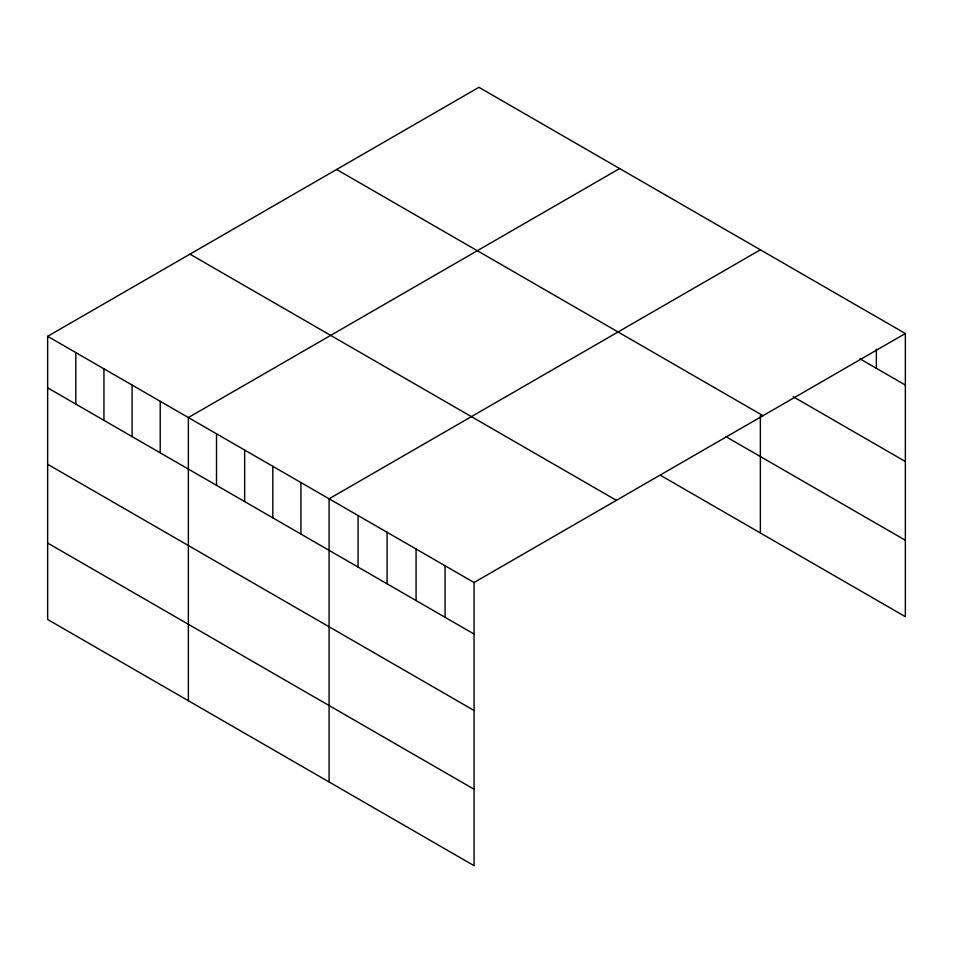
<?xml version="1.0" encoding="UTF-8"?>
<svg xmlns="http://www.w3.org/2000/svg" width="953" height="953" viewBox="0 0 953 953"><rect width="100%" height="100%" fill="white"/><g stroke="black" fill="none" stroke-linecap="round" stroke-linejoin="round"><path stroke-width="1.43" d="M47.65 336.314L474.07 582.509L474.07 865.681L47.65 619.486L47.65 336.314L478.93 87.319L905.35 333.514L905.35 616.686L660.584 475.368M619.641 168.562L188.372 417.557L188.372 700.729M760.363 249.805L329.095 498.8L329.095 781.972M474.07 582.509L905.35 333.514M859.963 358.84L905.35 385.048M793.146 396.71L905.35 461.49M336.6 169.479L763.031 415.675M725.829 436.605L905.35 540.244M189.969 254.141L616.4 500.337M47.65 387.847L474.07 634.043M47.65 464.29L474.07 710.485M47.65 543.043L474.07 789.239M876.355 349.167L876.355 368.299M760.363 415.699L760.363 532.989M445.075 565.76L445.075 617.294M416.08 549.023L416.08 600.557M387.085 532.286L387.085 583.82M358.09 515.537L358.09 567.071M300.945 482.552L300.945 534.085M272.808 466.303L272.808 517.836M244.659 450.054L244.659 501.588M216.51 433.806L216.51 485.339M160.223 401.308L160.223 452.842M132.086 385.06L132.086 436.593M103.937 368.811L103.937 420.344M75.799 352.562L75.799 404.096"/></g></svg>
